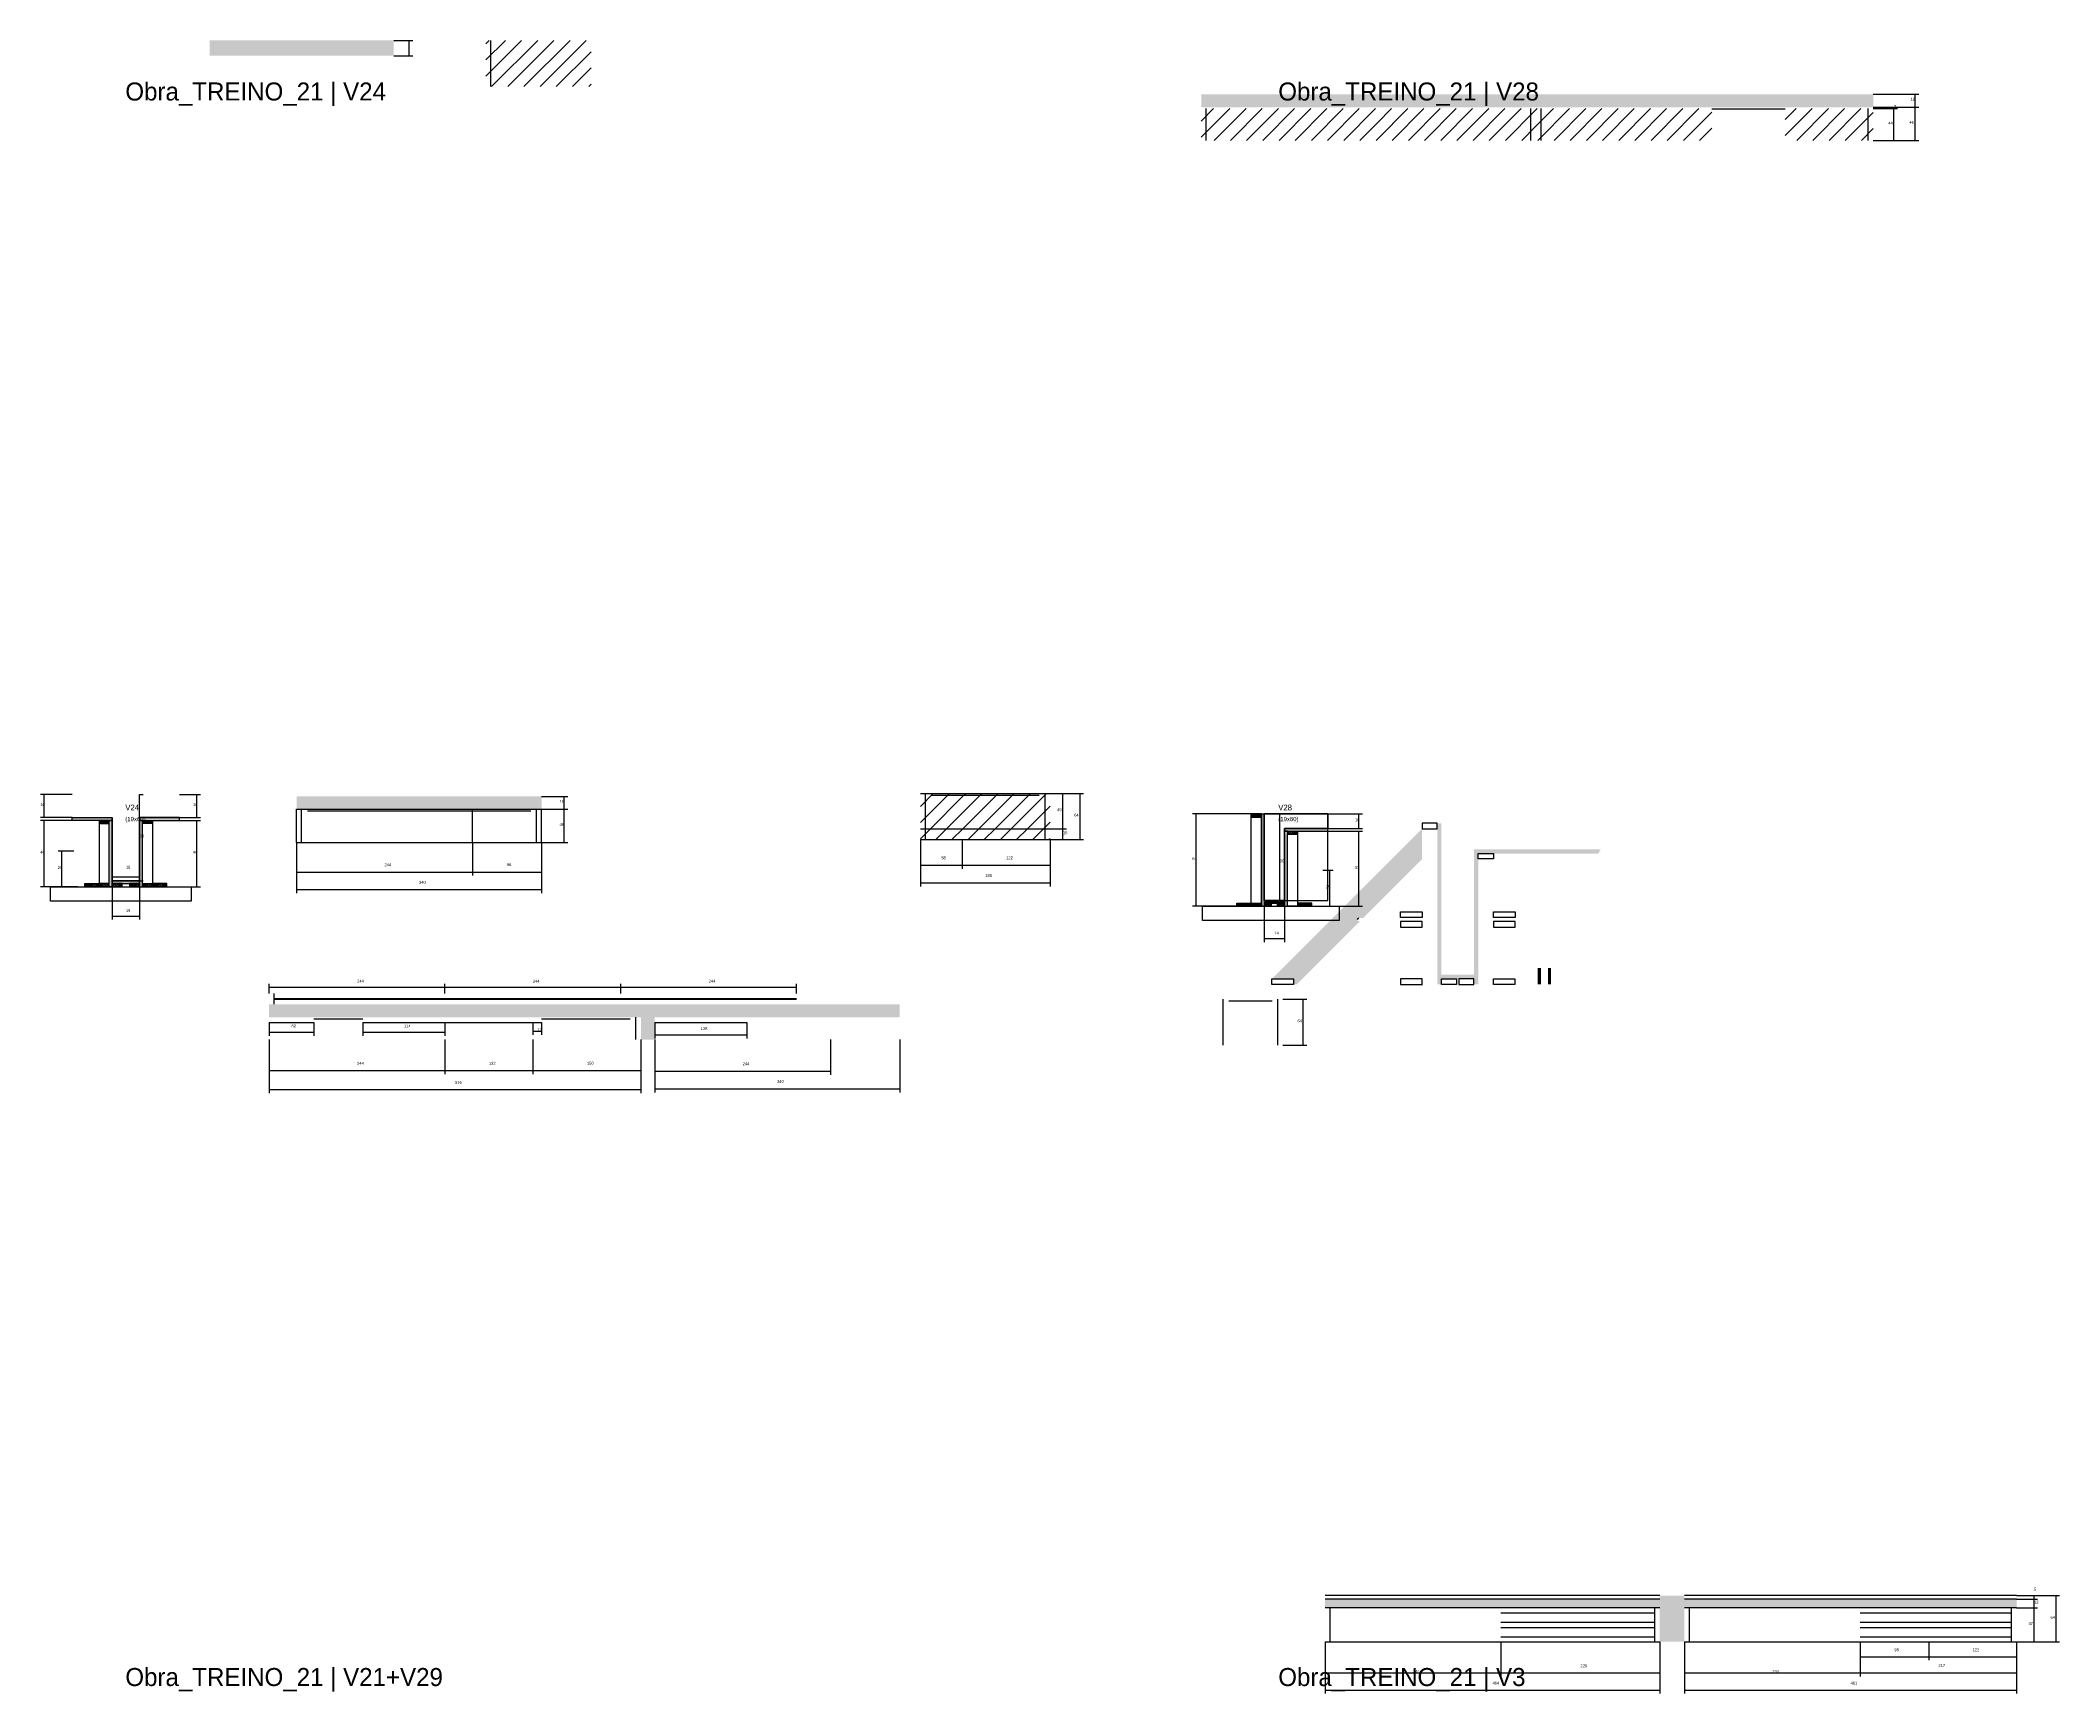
# Model space of a CAD drawing. Header units: metres. Extents: x -65046 to 21926, y -45195 to 1016.
# Drawn here: x 14282 to 17084, y -27620 to -25327 of the extents above; entities that cross this region are included whole.
import ezdxf

# ---------------------------------------------------------------- set-up
doc = ezdxf.new("R2010")
doc.units = ezdxf.units.M
for name, color, linetype in [('CONCRETO', 251, 'Continuous'), ('COTA', 241, 'Continuous'), ('Hachura', 253, 'Continuous'), ('LABEL_ID', 3, 'Continuous'), ('Madeira', 126, 'Continuous'), ('Painéis', 200, 'Continuous'), ('SARR_2.2x7', 40, 'Continuous'), ('Texto Seção', 7, 'Continuous')]:
    doc.layers.add(name, color=color, linetype=linetype)

msp = doc.modelspace()

# ---------------------------------------------------------------- hatches: boundary and pattern name
at = {"layer": 'CONCRETO'}
h = msp.add_hatch(dxfattribs=at)
h.set_pattern_fill('AR-CONC', scale=4)
h.paths.add_polyline_path([(16226.5, -26412.9), (16226.5, -26622.9), (16271.5, -26622.9), (16271.5, -26448.9), (16447.5, -26448.9), (16468.3, -26412.9)])
h = msp.add_hatch(dxfattribs=at)
h.set_pattern_fill('AR-CONC', scale=4)
h.paths.add_polyline_path([(16228.8, -26523.4), (16243.6, -26523.4), (16243.6, -26523.4), (16243.6, -26507.9), (16243.6, -26507.9), (16228.8, -26507.9), (16228.8, -26507.9), (16228.8, -26523.4)])
h = msp.add_hatch(dxfattribs=at)
h.set_pattern_fill('AR-CONC', scale=4)
h.paths.add_polyline_path([(16254.1, -26523.4), (16268.9, -26523.4), (16268.9, -26523.4), (16268.9, -26507.9), (16268.9, -26507.9), (16254.1, -26507.9), (16254.1, -26507.9), (16254.1, -26523.4)])
h = msp.add_hatch(dxfattribs=at)
h.set_pattern_fill('AR-CONC', scale=4)
h.paths.add_polyline_path([(16240.6, -26620.9), (16256.4, -26620.9), (16256.4, -26620.9), (16256.4, -26604.9), (16256.4, -26604.9), (16240.6, -26604.9), (16240.6, -26604.9), (16240.6, -26620.9)])
at = {"layer": 'COTA'}
h = msp.add_hatch(dxfattribs=at)
h.set_pattern_fill('AR-CONC', scale=0.03)
h.paths.add_polyline_path([(14517, -25326.6), (14517, -25347.8), (14772.5, -25347.8), (14772.5, -25326.6)])
h = msp.add_hatch(dxfattribs=at)
h.set_pattern_fill('AR-CONC', scale=0.03)
h.paths.add_polyline_path([(16357.6, -25419.3), (16825.6, -25419.3), (16825.6, -25401.3), (15893.1, -25401.3), (15893.1, -25419.3)])
h = msp.add_hatch(dxfattribs=at)
h.set_pattern_fill('AR-CONC', scale=0.03)
h.paths.add_polyline_path([(14637.6, -26375.5), (14637.6, -26393.5), (14977.6, -26393.5), (14977.6, -26375.5)])
h = msp.add_hatch(dxfattribs=at)
h.set_pattern_fill('AR-CONC', scale=0.03)
h.paths.add_polyline_path([(14599.6, -26664.1), (14599.6, -26682.1), (15115.6, -26682.1), (15115.6, -26713.1), (15134.6, -26713.1), (15134.6, -26682.1), (15474.6, -26682.1), (15474.6, -26664.1), (15331.6, -26664.1)])
h = msp.add_hatch(dxfattribs=at)
h.set_pattern_fill('AR-CONC', scale=0.03)
h.paths.add_polyline_path([(16563.6, -27501.6), (17024.6, -27501.6), (17024.6, -27489.6), (16563.6, -27489.6), (16563.6, -27484.6), (16529.5, -27484.6), (16529.5, -27489.6), (16065, -27489.6), (16065, -27501.6), (16529.5, -27501.6), (16529.5, -27548.6), (16563.6, -27548.6)])
at = {"layer": 'Hachura'}
h = msp.add_hatch(dxfattribs=at)
h.set_pattern_fill('ANSI31', scale=5)
h.paths.add_polyline_path([(14900.4, -25326.6), (14900.4, -25390.6), (15046.4, -25390.6), (15046.4, -25326.6)])
h = msp.add_hatch(dxfattribs=at)
h.set_pattern_fill('ANSI31', scale=5)
h.paths.add_polyline_path([(16137.1, -25465.3), (16137.1, -25421.3), (15893.1, -25421.3), (15893.1, -25465.3)])
h = msp.add_hatch(dxfattribs=at)
h.set_pattern_fill('ANSI31', scale=5)
h.paths.add_polyline_path([(16137.1, -25421.3), (16137.1, -25465.3), (16357.6, -25465.3), (16357.6, -25421.3)])
h = msp.add_hatch(dxfattribs=at)
h.set_pattern_fill('ANSI31', scale=5)
h.paths.add_polyline_path([(16357.6, -25421.3), (16357.6, -25465.3), (16601.6, -25465.3), (16601.6, -25421.3)])
h = msp.add_hatch(dxfattribs=at)
h.set_pattern_fill('ANSI31', scale=5)
h.paths.add_polyline_path([(16703.6, -25421.3), (16703.6, -25465.3), (16825.6, -25465.3), (16825.6, -25421.3)])
h = msp.add_hatch(dxfattribs=at)
h.set_pattern_fill('ANSI31', scale=5)
h.paths.add_polyline_path([(15561.4, -26371.6), (15503.4, -26371.6), (15503.4, -26420.6), (15561.4, -26420.6)])
h = msp.add_hatch(dxfattribs=at)
h.set_pattern_fill('ANSI31', scale=5)
h.paths.add_polyline_path([(15683.4, -26371.6), (15561.4, -26371.6), (15561.4, -26420.6), (15683.4, -26420.6)])
h = msp.add_hatch(color=8, dxfattribs=at)
h.dxf.hatch_style = 1
h.paths.add_polyline_path([(14326.2, -26408.9), (14326.2, -26404.9), (14326.2, -26404.9), (14381.8, -26404.9), (14381.8, -26404.9), (14381.8, -26408.9), (14381.8, -26408.9), (14326.2, -26408.9)])
h = msp.add_hatch(dxfattribs=at)
h.set_pattern_fill('ANSI31', scale=0.5)
h.paths.add_polyline_path([(14377.8, -26413.3), (14377.8, -26408.9), (14377.8, -26408.9), (14363.8, -26408.9), (14363.8, -26408.9), (14363.8, -26413.3), (14363.8, -26413.3), (14377.8, -26413.3)])
h = msp.add_hatch(color=8, dxfattribs=at)
h.dxf.hatch_style = 1
h.paths.add_polyline_path([(14377.8, -26404.9), (14381.8, -26404.9), (14381.8, -26404.9), (14381.8, -26500.9), (14381.8, -26500.9), (14377.8, -26500.9), (14377.8, -26500.9), (14377.8, -26404.9)])
h = msp.add_hatch(color=8, dxfattribs=at)
h.dxf.hatch_style = 1
h.paths.add_polyline_path([(14423.8, -26404.9), (14419.8, -26404.9), (14419.8, -26404.9), (14419.8, -26500.9), (14419.8, -26500.9), (14423.8, -26500.9), (14423.8, -26500.9), (14423.8, -26404.9)])
h = msp.add_hatch(color=8, dxfattribs=at)
h.dxf.hatch_style = 1
h.paths.add_polyline_path([(14475.4, -26408.9), (14475.4, -26404.9), (14475.4, -26404.9), (14419.8, -26404.9), (14419.8, -26404.9), (14419.8, -26408.9), (14419.8, -26408.9), (14475.4, -26408.9)])
h = msp.add_hatch(dxfattribs=at)
h.set_pattern_fill('ANSI31', scale=0.5)
h.paths.add_polyline_path([(14423.8, -26413.3), (14423.8, -26408.9), (14423.8, -26408.9), (14437.8, -26408.9), (14437.8, -26408.9), (14437.8, -26413.3), (14437.8, -26413.3), (14423.8, -26413.3)])
h = msp.add_hatch(dxfattribs=at)
h.set_pattern_fill('ANSI31', scale=5)
h.paths.add_polyline_path([(15683.4, -26435.6), (15683.4, -26420.6), (15503.4, -26420.6), (15503.4, -26435.6)])
h = msp.add_hatch(dxfattribs=at)
h.set_pattern_fill('ANSI31', scale=0.5)
h.paths.add_polyline_path([(15962.6, -26400), (15962.6, -26404.4), (15962.6, -26404.4), (15976.6, -26404.4), (15976.6, -26404.4), (15976.6, -26400), (15976.6, -26400), (15962.6, -26400)])
h = msp.add_hatch(color=8, dxfattribs=at)
h.dxf.hatch_style = 1
h.paths.add_polyline_path([(15976.6, -26400), (15980.6, -26400), (15980.6, -26400), (15980.6, -26528), (15980.6, -26528), (15976.6, -26528), (15976.6, -26528), (15976.6, -26400)])
h = msp.add_hatch(color=8, dxfattribs=at)
h.dxf.hatch_style = 1
h.paths.add_polyline_path([(16199.5, -26462.8), (16199.5, -26420.4), (15991, -26628.9), (16021.1, -26628.9), (16021.1, -26636.4), (16025.9, -26636.4), (16113.7, -26548.6), (16110, -26548.6), (16110, -26544.2), (16118.1, -26544.2)])
h = msp.add_hatch(color=8, dxfattribs=at)
h.dxf.hatch_style = 1
h.paths.add_polyline_path([(16068.6, -26424), (16068.6, -26420), (16068.6, -26420), (16008.6, -26420), (16008.6, -26420), (16008.6, -26424), (16008.6, -26424), (16068.6, -26424)])
h = msp.add_hatch(dxfattribs=at)
h.set_pattern_fill('ANSI31', scale=0.5)
h.paths.add_polyline_path([(16026.6, -26424), (16026.6, -26428.4), (16026.6, -26428.4), (16012.6, -26428.4), (16012.6, -26428.4), (16012.6, -26424), (16012.6, -26424), (16026.6, -26424)])
h = msp.add_hatch(dxfattribs=at)
h.set_pattern_fill('ANSI31', scale=30)
h.paths.add_polyline_path([(16199.5, -26412.9), (16220.5, -26412.9), (16220.5, -26420.4), (16199.5, -26420.4)])
h = msp.add_hatch(color=8, dxfattribs=at)
h.dxf.hatch_style = 1
h.paths.add_polyline_path([(16226.5, -26412.9), (16220.5, -26412.9), (16220.5, -26412.9), (16220.5, -26636.4), (16220.5, -26636.4), (16226.5, -26636.4), (16226.5, -26636.4), (16226.5, -26412.9)])
h = msp.add_hatch(color=8, dxfattribs=at)
h.dxf.hatch_style = 1
h.paths.add_polyline_path([(16012.6, -26428), (16008.6, -26428), (16008.6, -26428), (16008.6, -26528), (16008.6, -26528), (16012.6, -26528), (16012.6, -26528), (16012.6, -26428)])
h = msp.add_hatch(color=8, dxfattribs=at)
h.dxf.hatch_style = 1
h.paths.add_polyline_path([(16447.5, -26448.9), (16271.5, -26448.9), (16271.5, -26448.9), (16271.5, -26454.9), (16271.5, -26454.9), (16444, -26454.9), (16444, -26454.9), (16447.5, -26448.9)])
h = msp.add_hatch(color=8, dxfattribs=at)
h.dxf.hatch_style = 1
h.paths.add_polyline_path([(16277.5, -26454.9), (16271.5, -26454.9), (16271.5, -26454.9), (16271.5, -26636.4), (16271.5, -26636.4), (16277.5, -26636.4), (16277.5, -26636.4), (16277.5, -26454.9)])
h = msp.add_hatch(dxfattribs=at)
h.set_pattern_fill('ANSI31', scale=30)
h.paths.add_polyline_path([(16277.5, -26454.9), (16298.5, -26454.9), (16298.5, -26462.4), (16277.5, -26462.4)])
h = msp.add_hatch(dxfattribs=at)
h.set_pattern_fill('ANSI31', scale=0.5)
h.paths.add_polyline_path([(14343.8, -26500.9), (14343.8, -26496.5), (14343.8, -26496.5), (14363.8, -26496.5), (14363.8, -26496.5), (14363.8, -26500.9), (14363.8, -26500.9), (14343.8, -26500.9)])
h = msp.add_hatch(dxfattribs=at)
h.set_pattern_fill('ANSI31', scale=0.5)
h.paths.add_polyline_path([(14377.8, -26500.9), (14377.8, -26496.5), (14377.8, -26496.5), (14363.8, -26496.5), (14363.8, -26496.5), (14363.8, -26500.9), (14363.8, -26500.9), (14377.8, -26500.9)])
h = msp.add_hatch(color=8, dxfattribs=at)
h.dxf.hatch_style = 1
h.paths.add_polyline_path([(14419.8, -26496.5), (14419.8, -26492.9), (14419.8, -26492.9), (14381.8, -26492.9), (14381.8, -26492.9), (14381.8, -26496.5), (14381.8, -26496.5), (14419.8, -26496.5)])
h = msp.add_hatch(dxfattribs=at)
h.set_pattern_fill('ANSI31', scale=0.5)
h.paths.add_polyline_path([(14395.8, -26500.9), (14395.8, -26496.5), (14395.8, -26496.5), (14381.8, -26496.5), (14381.8, -26496.5), (14381.8, -26500.9), (14381.8, -26500.9), (14395.8, -26500.9)])
h = msp.add_hatch(dxfattribs=at)
h.set_pattern_fill('ANSI31', scale=0.5)
h.paths.add_polyline_path([(14419.8, -26500.9), (14419.8, -26496.5), (14419.8, -26496.5), (14405.8, -26496.5), (14405.8, -26496.5), (14405.8, -26500.9), (14405.8, -26500.9), (14419.8, -26500.9)])
h = msp.add_hatch(dxfattribs=at)
h.set_pattern_fill('ANSI31', scale=0.5)
h.paths.add_polyline_path([(14423.8, -26500.9), (14423.8, -26496.5), (14423.8, -26496.5), (14437.8, -26496.5), (14437.8, -26496.5), (14437.8, -26500.9), (14437.8, -26500.9), (14423.8, -26500.9)])
h = msp.add_hatch(dxfattribs=at)
h.set_pattern_fill('ANSI31', scale=0.5)
h.paths.add_polyline_path([(14457.8, -26500.9), (14457.8, -26496.5), (14457.8, -26496.5), (14437.8, -26496.5), (14437.8, -26496.5), (14437.8, -26500.9), (14437.8, -26500.9), (14457.8, -26500.9)])
h = msp.add_hatch(dxfattribs=at)
h.set_pattern_fill('ANSI31', scale=0.5)
h.paths.add_polyline_path([(15942.6, -26528), (15942.6, -26523.6), (15942.6, -26523.6), (15962.6, -26523.6), (15962.6, -26523.6), (15962.6, -26528), (15962.6, -26528), (15942.6, -26528)])
h = msp.add_hatch(dxfattribs=at)
h.set_pattern_fill('ANSI31', scale=0.5)
h.paths.add_polyline_path([(15962.6, -26528), (15962.6, -26523.6), (15962.6, -26523.6), (15976.6, -26523.6), (15976.6, -26523.6), (15976.6, -26528), (15976.6, -26528), (15962.6, -26528)])
h = msp.add_hatch(color=8, dxfattribs=at)
h.dxf.hatch_style = 1
h.paths.add_polyline_path([(16008.6, -26523.6), (16008.6, -26520), (16008.6, -26520), (15980.6, -26520), (15980.6, -26520), (15980.6, -26523.6), (15980.6, -26523.6), (16008.6, -26523.6)])
h = msp.add_hatch(dxfattribs=at)
h.set_pattern_fill('ANSI31', scale=0.5)
h.paths.add_polyline_path([(15990.6, -26528), (15990.6, -26523.6), (15990.6, -26523.6), (15980.6, -26523.6), (15980.6, -26523.6), (15980.6, -26528), (15980.6, -26528), (15990.6, -26528)])
h = msp.add_hatch(dxfattribs=at)
h.set_pattern_fill('ANSI31', scale=0.5)
h.paths.add_polyline_path([(16008.6, -26528), (16008.6, -26523.6), (16008.6, -26523.6), (15998.6, -26523.6), (15998.6, -26523.6), (15998.6, -26528), (15998.6, -26528), (16008.6, -26528)])
h = msp.add_hatch(dxfattribs=at)
h.set_pattern_fill('ANSI31', scale=0.5)
h.paths.add_polyline_path([(16046.6, -26528), (16046.6, -26523.6), (16046.6, -26523.6), (16026.6, -26523.6), (16026.6, -26523.6), (16026.6, -26528), (16026.6, -26528), (16046.6, -26528)])
h = msp.add_hatch(dxfattribs=at)
h.set_pattern_fill('ANSI31', scale=30)
h.paths.add_polyline_path([(16199.5, -26543.4), (16199.5, -26535.9), (16169.4, -26535.9), (16169.4, -26543.4)])
h = msp.add_hatch(dxfattribs=at)
h.set_pattern_fill('ANSI31', scale=30)
h.paths.add_polyline_path([(16328.6, -26543.4), (16328.6, -26535.9), (16298.5, -26535.9), (16298.5, -26543.4)])
h = msp.add_hatch(dxfattribs=at)
h.set_pattern_fill('ANSI32', scale=20)
h.paths.add_polyline_path([(16110, -26548.6), (16110, -26544.2), (16155, -26544.2), (16155, -26548.6)])
h = msp.add_hatch(dxfattribs=at)
h.set_pattern_fill('ANSI31', scale=30)
h.paths.add_polyline_path([(16169.4, -26556.9), (16199.5, -26556.9), (16199.5, -26549.4), (16169.4, -26549.4)])
h = msp.add_hatch(dxfattribs=at)
h.set_pattern_fill('ANSI31', scale=30)
h.paths.add_polyline_path([(16298.5, -26556.9), (16328.6, -26556.9), (16328.6, -26549.4), (16298.5, -26549.4)])
h = msp.add_hatch(color=8, dxfattribs=at)
h.dxf.hatch_style = 1
h.paths.add_polyline_path([(16359.9, -26636.4), (16364.4, -26636.4), (16364.4, -26613.6), (16359.9, -26613.6)])
h = msp.add_hatch(color=8, dxfattribs=at)
h.dxf.hatch_style = 1
h.paths.add_polyline_path([(16374.2, -26636.4), (16378.7, -26636.4), (16378.7, -26613.6), (16374.2, -26613.6)])
h = msp.add_hatch(dxfattribs=at)
h.set_pattern_fill('ANSI31', scale=30)
h.paths.add_polyline_path([(16021.1, -26636.4), (16021.1, -26628.9), (15991, -26628.9), (15991, -26636.4)])
h = msp.add_hatch(dxfattribs=at)
h.set_pattern_fill('ANSI31', scale=30)
h.paths.add_polyline_path([(16169.5, -26636.4), (16199.5, -26636.4), (16199.5, -26628.9), (16169.5, -26628.9)])
h = msp.add_hatch(color=8, dxfattribs=at)
h.dxf.hatch_style = 1
h.paths.add_polyline_path([(16271.5, -26622.9), (16226.5, -26622.9), (16226.5, -26622.9), (16226.5, -26628.9), (16226.5, -26628.9), (16271.5, -26628.9), (16271.5, -26628.9), (16271.5, -26622.9)])
h = msp.add_hatch(dxfattribs=at)
h.set_pattern_fill('ANSI31', scale=30)
h.paths.add_polyline_path([(16226.5, -26628.9), (16247.5, -26628.9), (16247.5, -26636.4), (16226.5, -26636.4)])
h = msp.add_hatch(dxfattribs=at)
h.set_pattern_fill('ANSI31', scale=30)
h.paths.add_polyline_path([(16271.5, -26636.4), (16271.5, -26628.9), (16250.5, -26628.9), (16250.5, -26636.4)])
h = msp.add_hatch(dxfattribs=at)
h.set_pattern_fill('ANSI31', scale=30)
h.paths.add_polyline_path([(16328.5, -26628.9), (16298.5, -26628.9), (16298.5, -26636.4), (16328.5, -26636.4)])

# ---------------------------------------------------------------- linework, layer by layer
at = {"layer": 'CONCRETO'}
for points in [[(15980.6, -26420), (15980.6, -26400), (16068.6, -26400), (16068.6, -26420), (16008.6, -26420), (16008.6, -26520), (15980.6, -26520), (15980.6, -26420)], [(15980.6, -26520), (16068.6, -26520), (16068.6, -26400), (15980.6, -26400)]]:
    msp.add_lwpolyline(points, close=True, dxfattribs=at)
at = {"layer": 'COTA'}
for p, q in [((14772.5, -25326.6), (14799.1, -25326.6)), ((14794.1, -25347.8), (14794.1, -25326.6)), ((14772.5, -25347.8), (14799.1, -25347.8)), ((16825.6, -25401.3), (16888.9, -25401.3)), ((16883.9, -25419.3), (16883.9, -25401.3)), ((16825.6, -25419.3), (16888.9, -25419.3)), ((16825.6, -25419.3), (16859.3, -25419.3)), ((16825.6, -25419.3), (16888.9, -25419.3)), ((16825.6, -25421.3), (16859.3, -25421.3)), ((16825.6, -25421.3), (16859.3, -25421.3)), ((16854.3, -25421.3), (16854.3, -25419.3)), ((16854.3, -25465.3), (16854.3, -25421.3)), ((16883.9, -25465.3), (16883.9, -25419.3)), ((16825.6, -25465.3), (16888.9, -25465.3)), ((16825.6, -25465.3), (16859.3, -25465.3)), ((14326.2, -26372.9), (14282.5, -26372.9)), ((14287.5, -26404.9), (14287.5, -26372.9)), ((14419.8, -26492.9), (14419.8, -26372.9)), ((14419.8, -26372.9), (14424.8, -26372.9)), ((14475.4, -26372.9), (14504.4, -26372.9)), ((14499.4, -26404.9), (14499.4, -26372.9)), ((14977.6, -26375.5), (15014.2, -26375.5)), ((14977.6, -26393.5), (15014.2, -26393.5)), ((14977.6, -26393.5), (15014.2, -26393.5)), ((15009.2, -26393.5), (15009.2, -26375.5)), ((15009.2, -26439.5), (15009.2, -26393.5)), ((15683.4, -26371.6), (15706.2, -26371.6)), ((15683.4, -26371.6), (15729.9, -26371.6)), ((15701.2, -26420.6), (15701.2, -26371.6)), ((15724.9, -26435.6), (15724.9, -26371.6)), ((14326.2, -26404.9), (14282.5, -26404.9)), ((14326.2, -26408.9), (14282.5, -26408.9)), ((14287.5, -26500.9), (14287.5, -26408.9)), ((14475.4, -26404.9), (14504.4, -26404.9)), ((14475.4, -26408.9), (14504.4, -26408.9)), ((14499.4, -26500.9), (14499.4, -26408.9)), ((15683.4, -26420.6), (15706.2, -26420.6)), ((15683.4, -26420.6), (15706.2, -26420.6)), ((15701.2, -26435.6), (15701.2, -26420.6)), ((15962.6, -26400), (15881.1, -26400)), ((15886.1, -26528), (15886.1, -26400)), ((15980.3, -26400), (16007.1, -26400)), ((16002.1, -26520), (16002.1, -26400)), ((16068.6, -26400), (16117, -26400)), ((16068.6, -26420), (16117, -26420)), ((16068.6, -26424), (16117, -26424)), ((16112, -26420), (16112, -26400)), ((16112, -26528), (16112, -26424)), ((14328.5, -26451.4), (14306.7, -26451.4)), ((14311.7, -26501.5), (14311.7, -26451.4)), ((14637.6, -26439.5), (14637.6, -26485.5)), ((14637.6, -26439.5), (14637.6, -26510)), ((14881.6, -26439.5), (14881.6, -26485.5)), ((14881.6, -26439.5), (14881.6, -26485.5)), ((14977.6, -26439.5), (14977.6, -26485.5)), ((14977.6, -26439.5), (14977.6, -26510)), ((14977.6, -26439.5), (15014.2, -26439.5)), ((15503.4, -26435.6), (15503.4, -26475.9)), ((15503.4, -26435.6), (15503.4, -26500.4)), ((15561.4, -26435.6), (15561.4, -26475.9)), ((15561.4, -26435.6), (15561.4, -26475.9)), ((15683.4, -26435.6), (15683.4, -26475.9)), ((15683.4, -26435.6), (15683.4, -26500.4)), ((15683.4, -26435.6), (15706.2, -26435.6)), ((15683.4, -26435.6), (15729.9, -26435.6)), ((14637.6, -26480.5), (14881.6, -26480.5)), ((14881.6, -26480.5), (14977.6, -26480.5)), ((15503.4, -26470.9), (15561.4, -26470.9)), ((15561.4, -26470.9), (15683.4, -26470.9)), ((16061.9, -26478), (16076.4, -26478)), ((16071.4, -26528), (16071.4, -26478)), ((14334.2, -26500.9), (14282.5, -26500.9)), ((14341.3, -26501.5), (14306.7, -26501.5)), ((14381.8, -26492.9), (14381.8, -26482.2)), ((14381.8, -26487.2), (14419.8, -26487.2)), ((14381.8, -26500.9), (14381.8, -26546.6)), ((14419.8, -26492.9), (14419.8, -26482.2)), ((14419.8, -26492.9), (14424.8, -26492.9)), ((14419.8, -26500.9), (14419.8, -26546.6)), ((14457.8, -26500.9), (14504.4, -26500.9)), ((14637.6, -26505), (14977.6, -26505)), ((15503.4, -26495.4), (15683.4, -26495.4)), ((15942.6, -26528), (15881.1, -26528)), ((15980.3, -26520), (16007.1, -26520)), ((15980.6, -26528), (15980.6, -26577.7)), ((16008.6, -26528), (16008.6, -26577.7)), ((16046.6, -26528), (16117, -26528)), ((16046.6, -26528), (16076.4, -26528)), ((14381.8, -26541.6), (14419.8, -26541.6)), ((15980.6, -26572.7), (16008.6, -26572.7)), ((14599.6, -26649.1), (14599.6, -26635.5)), ((14599.6, -26640.5), (14843.6, -26640.5)), ((14843.6, -26649.1), (14843.6, -26635.5)), ((14843.6, -26649.1), (14843.6, -26635.5)), ((14843.6, -26640.5), (15087.6, -26640.5)), ((15087.6, -26649.1), (15087.6, -26635.5)), ((15087.6, -26649.1), (15087.6, -26635.5)), ((15087.6, -26640.5), (15331.6, -26640.5)), ((15331.6, -26649.1), (15331.6, -26635.5)), ((16006.4, -26656.9), (16039.7, -26656.9)), ((16034.7, -26720.9), (16034.7, -26656.9)), ((14599.6, -26689.1), (14599.6, -26707.7)), ((14599.6, -26702.7), (14661.6, -26702.7)), ((14661.6, -26689.1), (14661.6, -26707.7)), ((14729.6, -26689.1), (14729.6, -26707.7)), ((14729.6, -26702.7), (14843.6, -26702.7)), ((14843.6, -26689.1), (14843.6, -26707.7)), ((14965.6, -26689.1), (14965.6, -26706.4)), ((14965.6, -26701.4), (14977.6, -26701.4)), ((14977.6, -26689.1), (14977.6, -26706.4)), ((15134.6, -26689.1), (15134.6, -26711.4)), ((15262.6, -26689.1), (15262.6, -26711.4)), ((14599.6, -26713.1), (14599.6, -26761)), ((14599.6, -26713.1), (14599.6, -26787.5)), ((14843.6, -26713.1), (14843.6, -26761)), ((14843.6, -26713.1), (14843.6, -26761)), ((14965.6, -26713.1), (14965.6, -26761)), ((14965.6, -26713.1), (14965.6, -26761)), ((15115.6, -26713.1), (15115.6, -26787.5)), ((15115.6, -26725.4), (15115.6, -26761)), ((15134.6, -26706.4), (15262.6, -26706.4)), ((15134.6, -26713.1), (15134.6, -26761.8)), ((15134.6, -26713.1), (15134.6, -26786.3)), ((15378.6, -26713.1), (15378.6, -26761.8)), ((15474.6, -26713.1), (15474.6, -26786.3)), ((16006.4, -26720.9), (16039.7, -26720.9)), ((14599.6, -26756), (14843.6, -26756)), ((14843.6, -26756), (14965.6, -26756)), ((14965.6, -26756), (15115.6, -26756)), ((15134.6, -26756.8), (15378.6, -26756.8)), ((14599.6, -26782.5), (15115.6, -26782.5)), ((15134.6, -26781.3), (15474.6, -26781.3)), ((17024.6, -27484.6), (17053.8, -27484.6)), ((17024.6, -27484.6), (17084.3, -27484.6)), ((17048.8, -27489.6), (17048.8, -27484.6)), ((17079.3, -27548.6), (17079.3, -27484.6)), ((17024.6, -27489.6), (17053.8, -27489.6)), ((17024.6, -27489.6), (17053.8, -27489.6)), ((17024.6, -27501.6), (17053.8, -27501.6)), ((17024.6, -27501.6), (17053.8, -27501.6)), ((17048.8, -27501.6), (17048.8, -27489.6)), ((17048.8, -27548.6), (17048.8, -27501.6)), ((16065, -27548.6), (16065, -27596.6)), ((16065, -27548.6), (16065, -27620.5)), ((16309, -27548.6), (16309, -27596.6)), ((16309, -27548.6), (16309, -27596.6)), ((16529.5, -27548.6), (16529.5, -27596.6)), ((16529.5, -27548.6), (16529.5, -27620.5)), ((16563.6, -27548.6), (16563.6, -27596.6)), ((16563.6, -27548.6), (16563.6, -27620.5)), ((16807.6, -27548.6), (16807.6, -27574.3)), ((16807.6, -27548.6), (16807.6, -27596.6)), ((16807.6, -27548.6), (16807.6, -27596.6)), ((16807.6, -27569.3), (16902.6, -27569.3)), ((16902.6, -27548.6), (16902.6, -27574.3)), ((16902.6, -27548.6), (16902.6, -27574.3)), ((16902.6, -27569.3), (17024.6, -27569.3)), ((17024.6, -27548.6), (17024.6, -27620.5)), ((17024.6, -27548.6), (17053.8, -27548.6)), ((17024.6, -27548.6), (17024.6, -27574.3)), ((17024.6, -27548.6), (17084.3, -27548.6)), ((17024.6, -27548.6), (17024.6, -27596.6)), ((16065, -27591.6), (16309, -27591.6)), ((16309, -27591.6), (16529.5, -27591.6)), ((16563.6, -27591.6), (16807.6, -27591.6)), ((16807.6, -27591.6), (17024.6, -27591.6)), ((16065, -27615.5), (16529.5, -27615.5)), ((16563.6, -27615.5), (17024.6, -27615.5))]:
    msp.add_line(p, q, dxfattribs=at)
at = {"layer": 'Madeira'}
for points in [[(14377.8, -26413.3), (14377.8, -26408.9), (14363.8, -26408.9), (14363.8, -26413.3)], [(14377.8, -26408.9), (14363.8, -26408.9), (14363.8, -26500.9), (14377.8, -26500.9)], [(14423.8, -26413.3), (14423.8, -26408.9), (14437.8, -26408.9), (14437.8, -26413.3)], [(14423.8, -26408.9), (14437.8, -26408.9), (14437.8, -26500.9), (14423.8, -26500.9)], [(15962.6, -26400), (15962.6, -26404.4), (15976.6, -26404.4), (15976.6, -26400)], [(15962.6, -26400), (15976.6, -26400), (15976.6, -26528), (15962.6, -26528)], [(16026.6, -26424), (16026.6, -26428.4), (16012.6, -26428.4), (16012.6, -26424)], [(16026.6, -26528), (16012.6, -26528), (16012.6, -26424), (16026.6, -26424)], [(16199.5, -26420.4), (16220.5, -26420.4), (16220.5, -26412.9), (16199.5, -26412.9)], [(16298.5, -26462.4), (16277.5, -26462.4), (16277.5, -26454.9), (16298.5, -26454.9)], [(14491.2, -26520.9), (14296, -26520.9), (14296, -26500.9), (14491.2, -26500.9)], [(14343.8, -26500.9), (14343.8, -26496.5), (14363.8, -26496.5), (14363.8, -26500.9)], [(14377.8, -26500.9), (14377.8, -26496.5), (14363.8, -26496.5), (14363.8, -26500.9)], [(14395.8, -26500.9), (14395.8, -26496.5), (14381.8, -26496.5), (14381.8, -26500.9)], [(14419.8, -26500.9), (14419.8, -26496.5), (14405.8, -26496.5), (14405.8, -26500.9)], [(14423.8, -26500.9), (14423.8, -26496.5), (14437.8, -26496.5), (14437.8, -26500.9)], [(14457.8, -26500.9), (14457.8, -26496.5), (14437.8, -26496.5), (14437.8, -26500.9)], [(16084.4, -26548), (15894.9, -26548), (15894.9, -26528), (16084.4, -26528)], [(15942.6, -26528), (15942.6, -26523.6), (15962.6, -26523.6), (15962.6, -26528)], [(15962.6, -26528), (15962.6, -26523.6), (15976.6, -26523.6), (15976.6, -26528)], [(15990.6, -26528), (15990.6, -26523.6), (15980.6, -26523.6), (15980.6, -26528)], [(16008.6, -26528), (16008.6, -26523.6), (15998.6, -26523.6), (15998.6, -26528)], [(16046.6, -26528), (16046.6, -26523.6), (16026.6, -26523.6), (16026.6, -26528)], [(16169.4, -26535.9), (16199.5, -26535.9), (16199.5, -26543.4), (16169.4, -26543.4)], [(16298.5, -26535.9), (16328.6, -26535.9), (16328.6, -26543.4), (16298.5, -26543.4)], [(16169.4, -26556.9), (16199.5, -26556.9), (16199.5, -26549.4), (16169.4, -26549.4)], [(16298.5, -26556.9), (16328.6, -26556.9), (16328.6, -26549.4), (16298.5, -26549.4)], [(15991, -26628.9), (16021.1, -26628.9), (16021.1, -26636.4), (15991, -26636.4)], [(16169.5, -26636.4), (16199.5, -26636.4), (16199.5, -26628.9), (16169.5, -26628.9)], [(16247.5, -26636.4), (16226.5, -26636.4), (16226.5, -26628.9), (16247.5, -26628.9)], [(16250.5, -26636.4), (16271.5, -26636.4), (16271.5, -26628.9), (16250.5, -26628.9)], [(16328.5, -26636.4), (16298.5, -26636.4), (16298.5, -26628.9), (16328.5, -26628.9)]]:
    msp.add_lwpolyline(points, close=True, dxfattribs=at)
at = {"layer": 'Painéis'}
for p, q in [((14637.6, -26393.5), (14977.6, -26393.5)), ((14637.6, -26439.5), (14637.6, -26393.5)), ((14881.6, -26439.5), (14881.6, -26393.5)), ((14977.6, -26439.5), (14977.6, -26393.5)), ((15503.4, -26371.6), (15683.4, -26371.6)), ((14326.2, -26404.9), (14381.8, -26404.9)), ((14326.2, -26408.9), (14326.2, -26404.9)), ((14381.8, -26408.9), (14381.8, -26404.9)), ((14381.8, -26500.9), (14381.8, -26408.9)), ((14419.8, -26404.9), (14475.4, -26404.9)), ((14419.8, -26408.9), (14419.8, -26404.9)), ((14419.8, -26500.9), (14419.8, -26408.9)), ((14475.4, -26408.9), (14475.4, -26404.9)), ((15503.4, -26420.6), (15683.4, -26420.6)), ((16008.6, -26420), (16068.6, -26420)), ((16008.6, -26424), (16008.6, -26420)), ((16008.6, -26528), (16008.6, -26424)), ((16068.6, -26424), (16068.6, -26420)), ((14637.6, -26439.5), (14977.6, -26439.5)), ((15503.4, -26435.6), (15683.4, -26435.6)), ((14381.8, -26492.9), (14419.8, -26492.9)), ((14381.8, -26496.5), (14381.8, -26492.9)), ((14419.8, -26496.5), (14419.8, -26492.9))]:
    msp.add_line(p, q, dxfattribs=at)
for points in [[(14326.2, -26408.9), (14326.2, -26404.9), (14381.8, -26404.9), (14381.8, -26408.9)], [(14377.8, -26408.9), (14381.8, -26408.9), (14381.8, -26500.9), (14377.8, -26500.9)], [(14475.4, -26408.9), (14475.4, -26404.9), (14419.8, -26404.9), (14419.8, -26408.9)], [(14423.8, -26408.9), (14419.8, -26408.9), (14419.8, -26500.9), (14423.8, -26500.9)], [(15976.6, -26400), (15980.6, -26400), (15980.6, -26528), (15976.6, -26528)], [(16068.6, -26424), (16068.6, -26420), (16008.6, -26420), (16008.6, -26424)], [(16012.6, -26424), (16008.6, -26424), (16008.6, -26528), (16012.6, -26528)], [(14419.8, -26496.5), (14419.8, -26492.9), (14381.8, -26492.9), (14381.8, -26496.5)], [(16008.6, -26523.6), (16008.6, -26520), (15980.6, -26520), (15980.6, -26523.6)]]:
    msp.add_lwpolyline(points, close=True, dxfattribs=at)
for points in [[(16529.5, -27484.6), (16065, -27484.6)], [(17024.6, -27484.6), (16563.6, -27484.6)], [(16529.5, -27489.6), (16065, -27489.6)], [(16529.5, -27501.6), (16065, -27501.6)], [(17024.6, -27489.6), (16563.6, -27489.6)], [(17024.6, -27501.6), (16563.6, -27501.6)], [(16065, -27548.6), (16529.5, -27548.6)], [(16563.6, -27548.6), (17024.6, -27548.6)]]:
    msp.add_lwpolyline(points, dxfattribs=at)
at = {"layer": 'SARR_2.2x7'}
for p, q in [((14907.4, -25390.6), (14907.4, -25326.6)), ((15900.1, -25465.3), (15900.1, -25421.3)), ((16350.6, -25465.3), (16350.6, -25421.3)), ((16364.6, -25465.3), (16364.6, -25421.3)), ((16601.6, -25421.5), (16703.6, -25421.5)), ((16818.6, -25465.3), (16818.6, -25421.3)), ((14644.6, -26439.5), (14644.6, -26393.5)), ((14652.6, -26395.7), (14881.6, -26395.7)), ((14881.6, -26395.7), (14962.6, -26395.7)), ((14970.6, -26439.5), (14970.6, -26393.5)), ((15510.4, -26420.6), (15510.4, -26371.6)), ((15518.4, -26373.8), (15561.4, -26373.8)), ((15561.4, -26373.8), (15668.4, -26373.8)), ((15676.4, -26420.6), (15676.4, -26371.6)), ((15510.4, -26435.6), (15510.4, -26420.6)), ((15676.4, -26435.6), (15676.4, -26420.6)), ((14606.6, -26664.1), (14606.6, -26649.1)), ((14606.6, -26656.1), (14843.6, -26656.1)), ((14606.6, -26657.1), (14843.6, -26657.1)), ((14843.6, -26656.1), (15087.6, -26656.1)), ((14843.6, -26657.1), (15087.6, -26657.1)), ((15087.6, -26656.1), (15331.6, -26656.1)), ((15087.6, -26657.1), (15331.6, -26657.1)), ((15923.4, -26720.9), (15923.4, -26656.9)), ((15931.4, -26659.1), (15991.4, -26659.1)), ((15999.4, -26720.9), (15999.4, -26656.9)), ((14599.6, -26689.1), (14661.6, -26689.1)), ((14661.6, -26684.3), (14729.6, -26684.3)), ((14729.6, -26689.1), (14843.6, -26689.1)), ((14843.6, -26689.1), (14965.6, -26689.1)), ((14965.6, -26689.1), (14977.6, -26689.1)), ((14977.6, -26684.3), (15100.6, -26684.3)), ((15108.6, -26713.1), (15108.6, -26682.1)), ((15134.6, -26689.1), (15262.6, -26689.1)), ((16072, -27548.6), (16072, -27501.6)), ((16309, -27508.6), (16522.5, -27508.6)), ((16522.5, -27548.6), (16522.5, -27501.6)), ((16570.6, -27548.6), (16570.6, -27501.6)), ((16807.6, -27508.6), (17017.6, -27508.6)), ((17017.6, -27548.6), (17017.6, -27501.6)), ((16309, -27521.6), (16522.5, -27521.6)), ((16309, -27528.6), (16522.5, -27528.6)), ((16309, -27541.6), (16522.5, -27541.6)), ((16807.6, -27521.6), (17017.6, -27521.6)), ((16807.6, -27528.6), (17017.6, -27528.6)), ((16807.6, -27541.6), (17017.6, -27541.6))]:
    msp.add_line(p, q, dxfattribs=at)

# ---------------------------------------------------------------- texts
at = {"layer": 'COTA'}
for s, p in [('18', (16877.4, -25410.3)), ('44', (16846.7, -25443.3)), ('2', (16854.3, -25420.3)), ('46', (16875.8, -25442.3)), ('16', (14282, -26388.9)), ('16', (14493.9, -26388.9)), ('18', (15002.7, -26384.5)), ('49', (15693.1, -26396.1)), ('46', (15002.7, -26416.5)), ('15', (15701.2, -26428.1)), ('64', (15716.8, -26403.6)), ('10', (16106.5, -26410)), ('46', (14282, -26454.9)), ('60', (14419.8, -26432.6)), ('46', (14493.9, -26454.9)), ('25', (14306.2, -26476.5)), ('19', (14400.8, -26475.7)), ('244', (14759.6, -26472.4)), ('96', (14929.6, -26472.3)), ('58', (15532.4, -26462.8)), ('122', (15622.4, -26462.8)), ('64', (15880.6, -26464)), ('60', (16002.1, -26467)), ('52', (16106.5, -26476)), ('340', (14807.6, -26496.8)), ('180', (15593.4, -26487.3)), ('25', (16065.9, -26503)), ('19', (14400.8, -26536.1)), ('14', (15994.6, -26567.2)), ('244', (14721.6, -26634)), ('244', (14965.6, -26634)), ('244', (15209.6, -26634)), ('62', (14630.6, -26696.2)), ('114', (14786.6, -26696.2)), ('12', (14971.6, -26701.4)), ('128', (15198.6, -26699.9)), ('64', (16026.6, -26688.9)), ('244', (14721.6, -26747.9)), ('122', (14904.6, -26747.9)), ('150', (15040.6, -26747.8)), ('244', (15256.6, -26748.7)), ('516', (14857.6, -26774.3)), ('340', (15304.6, -26773.1)), ('5', (17048.8, -27477.7)), ('12', (17048.8, -27495.6)), ('64', (17071.7, -27516.6)), ('47', (17041.2, -27525.1)), ('95', (16855.1, -27561.7)), ('122', (16963.6, -27561.7)), ('244', (16187, -27591.6)), ('220', (16419.3, -27584)), ('244', (16685.6, -27591.6)), ('217', (16916.1, -27583.5)), ('464', (16297.3, -27607.9)), ('461', (16794.1, -27607.9))]:
    msp.add_text(s, height=4, dxfattribs=at).set_placement(p)
at = {"layer": 'LABEL_ID'}
for s, p in [('Obra_TREINO_21 | V24', (14400, -25410)), ('Obra_TREINO_21 | V28', (16000, -25410)), ('Obra_TREINO_21 | V21+V29', (14400, -27610)), ('Obra_TREINO_21 | V3', (16000, -27610))]:
    msp.add_text(s, height=25, dxfattribs=at).set_placement(p)
at = {"layer": 'Texto Seção'}
for s, height, p in [('V24', 8, (14400, -26395)), ('V28', 8, (16000, -26395)), ('(19x60)', 6, (14400, -26410)), ('(19x60)', 6, (16000, -26410))]:
    msp.add_text(s, height=height, dxfattribs=at).set_placement(p)

doc.saveas('drawing.dxf')
